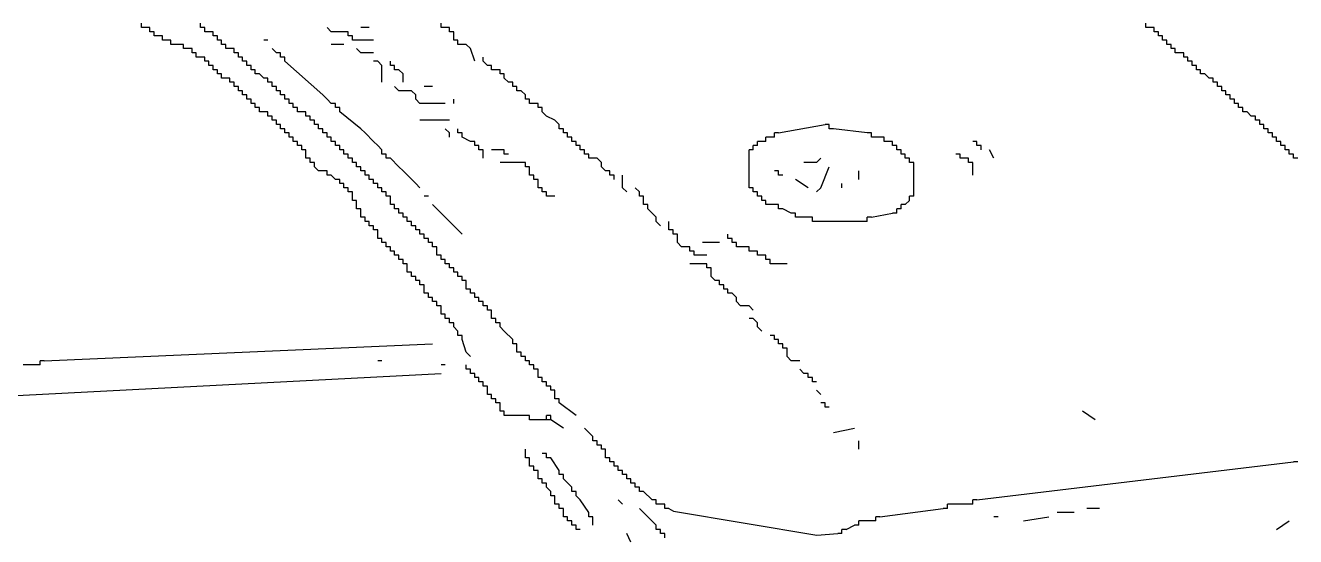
# Model space of a CAD drawing. Extents: x 0.03 to 8.61, y 0.04 to 5.34.
# Drawn here: x 3.441 to 5.547, y 1.633 to 2.482 of the extents above; entities that cross this region are included whole.
import ezdxf

# ---------------------------------------------------------------- set-up
doc = ezdxf.new("R2010")
doc.units = 0

msp = doc.modelspace()

# ---------------------------------------------------------------- linework, layer by layer
at = {"color": 7, "linetype": 'CONTINUOUS'}
for p, q in [((3.633, 2.478), (3.633, 2.485)), ((3.64, 2.478), (3.633, 2.478)), ((3.731, 2.478), (3.731, 2.485)), ((3.738, 2.478), (3.731, 2.478)), ((3.738, 2.471), (3.738, 2.478)), ((3.745, 2.471), (3.738, 2.471)), ((3.752, 2.471), (3.745, 2.471)), ((3.752, 2.464), (3.752, 2.471)), ((3.948, 2.471), (3.941, 2.478)), ((3.969, 2.471), (3.948, 2.471)), ((3.976, 2.471), (3.969, 2.471)), ((3.976, 2.464), (3.976, 2.471)), ((4.011, 2.478), (3.997, 2.478)), ((4.13, 2.478), (4.13, 2.485)), ((4.137, 2.478), (4.13, 2.478)), ((4.144, 2.478), (4.137, 2.478)), ((4.144, 2.471), (4.144, 2.478)), ((4.151, 2.471), (4.144, 2.471)), ((4.151, 2.464), (4.151, 2.471)), ((5.299, 2.478), (5.299, 2.485)), ((5.306, 2.478), (5.299, 2.478)), ((3.661, 2.464), (3.654, 2.464)), ((3.668, 2.464), (3.661, 2.464)), ((3.668, 2.457), (3.668, 2.464)), ((3.682, 2.457), (3.675, 2.457)), ((3.689, 2.45), (3.682, 2.45)), ((3.703, 2.443), (3.703, 2.45)), ((3.759, 2.464), (3.752, 2.464)), ((3.759, 2.457), (3.759, 2.464)), ((3.766, 2.457), (3.759, 2.457)), ((3.766, 2.45), (3.766, 2.457)), ((3.773, 2.45), (3.766, 2.45)), ((3.773, 2.443), (3.773, 2.45)), ((3.843, 2.457), (3.836, 2.457)), ((3.969, 2.45), (3.948, 2.45)), ((3.983, 2.464), (3.976, 2.464)), ((3.983, 2.457), (3.983, 2.464)), ((3.99, 2.457), (3.983, 2.457)), ((4.018, 2.457), (3.99, 2.457)), ((4.151, 2.457), (4.151, 2.464)), ((4.158, 2.45), (4.158, 2.457)), ((4.165, 2.45), (4.158, 2.45)), ((4.172, 2.45), (4.165, 2.45)), ((4.179, 2.443), (4.172, 2.45)), ((5.334, 2.457), (5.327, 2.457)), ((5.341, 2.45), (5.334, 2.45)), ((5.341, 2.443), (5.341, 2.45)), ((3.71, 2.443), (3.703, 2.443)), ((3.717, 2.443), (3.71, 2.443)), ((3.717, 2.436), (3.717, 2.443)), ((3.724, 2.436), (3.717, 2.436)), ((3.724, 2.429), (3.724, 2.436)), ((3.731, 2.429), (3.724, 2.429)), ((3.78, 2.443), (3.773, 2.443)), ((3.787, 2.443), (3.78, 2.443)), ((3.787, 2.436), (3.787, 2.443)), ((3.794, 2.436), (3.787, 2.436)), ((3.794, 2.429), (3.794, 2.436)), ((3.801, 2.429), (3.794, 2.429)), ((3.801, 2.422), (3.801, 2.429)), ((3.857, 2.436), (3.85, 2.443)), ((3.864, 2.436), (3.857, 2.436)), ((3.864, 2.429), (3.864, 2.436)), ((3.871, 2.429), (3.864, 2.429)), ((3.871, 2.422), (3.871, 2.429)), ((3.997, 2.436), (3.99, 2.443)), ((4.018, 2.436), (3.997, 2.436)), ((4.186, 2.422), (4.179, 2.443)), ((4.2, 2.422), (4.2, 2.429)), ((5.348, 2.443), (5.341, 2.443)), ((5.348, 2.436), (5.348, 2.443)), ((5.355, 2.436), (5.348, 2.436)), ((3.745, 2.422), (3.738, 2.422)), ((3.745, 2.415), (3.745, 2.422)), ((3.752, 2.415), (3.745, 2.415)), ((3.752, 2.408), (3.752, 2.415)), ((3.759, 2.408), (3.752, 2.408)), ((3.759, 2.401), (3.759, 2.408)), ((3.808, 2.422), (3.801, 2.422)), ((3.808, 2.415), (3.808, 2.422)), ((3.815, 2.415), (3.808, 2.415)), ((3.815, 2.408), (3.815, 2.415)), ((3.822, 2.401), (3.822, 2.408)), ((3.934, 2.366), (3.871, 2.422)), ((4.025, 2.422), (4.018, 2.422)), ((4.032, 2.415), (4.025, 2.422)), ((4.032, 2.387), (4.032, 2.415)), ((4.046, 2.415), (4.046, 2.422)), ((4.053, 2.415), (4.046, 2.415)), ((4.053, 2.408), (4.053, 2.415)), ((4.06, 2.408), (4.053, 2.408)), ((4.067, 2.401), (4.06, 2.408)), ((4.214, 2.415), (4.207, 2.415)), ((4.214, 2.408), (4.214, 2.415)), ((4.221, 2.408), (4.214, 2.408)), ((4.228, 2.408), (4.221, 2.408)), ((4.228, 2.401), (4.228, 2.408)), ((5.376, 2.422), (5.369, 2.422)), ((5.383, 2.415), (5.376, 2.415)), ((5.383, 2.408), (5.383, 2.415)), ((5.39, 2.408), (5.383, 2.408)), ((5.39, 2.401), (5.39, 2.408)), ((3.766, 2.401), (3.759, 2.401)), ((3.766, 2.394), (3.766, 2.401)), ((3.773, 2.394), (3.766, 2.394)), ((3.78, 2.394), (3.773, 2.394)), ((3.787, 2.387), (3.78, 2.387)), ((3.787, 2.38), (3.787, 2.387)), ((3.836, 2.394), (3.829, 2.401)), ((3.843, 2.394), (3.836, 2.394)), ((3.843, 2.387), (3.843, 2.394)), ((3.85, 2.387), (3.843, 2.387)), ((3.85, 2.38), (3.85, 2.387)), ((4.067, 2.387), (4.067, 2.401)), ((4.235, 2.401), (4.228, 2.401)), ((4.235, 2.394), (4.235, 2.401)), ((4.242, 2.387), (4.235, 2.394)), ((4.249, 2.387), (4.242, 2.387)), ((4.249, 2.38), (4.249, 2.387)), ((5.397, 2.401), (5.39, 2.401)), ((5.404, 2.394), (5.397, 2.401)), ((3.794, 2.38), (3.787, 2.38)), ((3.794, 2.373), (3.794, 2.38)), ((3.801, 2.373), (3.794, 2.373)), ((3.801, 2.366), (3.801, 2.373)), ((3.808, 2.366), (3.801, 2.366)), ((3.808, 2.359), (3.808, 2.366)), ((3.857, 2.38), (3.85, 2.38)), ((3.857, 2.373), (3.857, 2.38)), ((3.864, 2.373), (3.857, 2.373)), ((3.864, 2.366), (3.864, 2.373)), ((3.871, 2.366), (3.864, 2.366)), ((3.871, 2.359), (3.871, 2.366)), ((3.941, 2.359), (3.934, 2.366)), ((4.06, 2.373), (4.053, 2.38)), ((4.081, 2.373), (4.06, 2.373)), ((4.088, 2.366), (4.081, 2.373)), ((4.088, 2.359), (4.088, 2.366)), ((4.116, 2.38), (4.102, 2.38)), ((4.256, 2.38), (4.249, 2.38)), ((4.256, 2.373), (4.256, 2.38)), ((4.263, 2.373), (4.256, 2.373)), ((4.27, 2.366), (4.263, 2.373)), ((4.27, 2.359), (4.27, 2.366)), ((5.425, 2.38), (5.418, 2.38)), ((5.432, 2.373), (5.425, 2.373)), ((5.439, 2.366), (5.432, 2.366)), ((5.439, 2.359), (5.439, 2.366)), ((3.815, 2.359), (3.808, 2.359)), ((3.815, 2.352), (3.815, 2.359)), ((3.822, 2.352), (3.815, 2.352)), ((3.822, 2.345), (3.822, 2.352)), ((3.829, 2.345), (3.822, 2.345)), ((3.829, 2.338), (3.829, 2.345)), ((3.878, 2.359), (3.871, 2.359)), ((3.878, 2.352), (3.878, 2.359)), ((3.885, 2.352), (3.878, 2.352)), ((3.885, 2.345), (3.885, 2.352)), ((3.892, 2.345), (3.885, 2.345)), ((3.892, 2.338), (3.892, 2.345)), ((3.948, 2.352), (3.941, 2.359)), ((3.955, 2.352), (3.948, 2.352)), ((3.955, 2.345), (3.955, 2.352)), ((3.962, 2.345), (3.955, 2.345)), ((3.962, 2.338), (3.962, 2.345)), ((4.095, 2.352), (4.088, 2.359)), ((4.137, 2.352), (4.095, 2.352)), ((4.151, 2.352), (4.151, 2.359)), ((4.277, 2.359), (4.27, 2.359)), ((4.277, 2.352), (4.277, 2.359)), ((4.284, 2.352), (4.277, 2.352)), ((4.291, 2.352), (4.284, 2.352)), ((4.291, 2.345), (4.291, 2.352)), ((4.298, 2.345), (4.291, 2.345)), ((4.298, 2.338), (4.298, 2.345)), ((5.446, 2.359), (5.439, 2.359)), ((5.446, 2.352), (5.446, 2.359)), ((5.453, 2.352), (5.446, 2.352)), ((5.453, 2.345), (5.453, 2.352)), ((5.46, 2.345), (5.453, 2.345)), ((5.46, 2.338), (5.46, 2.345)), ((3.836, 2.338), (3.829, 2.338)), ((3.843, 2.338), (3.836, 2.338)), ((3.85, 2.331), (3.843, 2.331)), ((3.85, 2.324), (3.85, 2.331)), ((3.857, 2.324), (3.85, 2.324)), ((3.857, 2.317), (3.857, 2.324)), ((3.906, 2.338), (3.899, 2.338)), ((3.906, 2.331), (3.906, 2.338)), ((3.913, 2.331), (3.906, 2.331)), ((3.913, 2.324), (3.913, 2.331)), ((3.92, 2.324), (3.913, 2.324)), ((3.92, 2.317), (3.92, 2.324)), ((3.997, 2.31), (3.962, 2.338)), ((4.144, 2.324), (4.095, 2.324)), ((4.305, 2.331), (4.298, 2.338)), ((4.319, 2.324), (4.305, 2.331)), ((4.326, 2.317), (4.319, 2.324)), ((5.467, 2.338), (5.46, 2.338)), ((3.864, 2.317), (3.857, 2.317)), ((3.864, 2.31), (3.864, 2.317)), ((3.871, 2.31), (3.864, 2.31)), ((3.871, 2.303), (3.871, 2.31)), ((3.878, 2.303), (3.871, 2.303)), ((3.878, 2.296), (3.878, 2.303)), ((3.927, 2.317), (3.92, 2.317)), ((3.927, 2.31), (3.927, 2.317)), ((3.934, 2.31), (3.927, 2.31)), ((3.934, 2.303), (3.934, 2.31)), ((3.941, 2.303), (3.934, 2.303)), ((3.941, 2.296), (3.941, 2.303)), ((4.004, 2.303), (3.997, 2.31)), ((4.018, 2.289), (4.004, 2.303)), ((4.144, 2.303), (4.137, 2.31)), ((4.144, 2.296), (4.144, 2.303)), ((4.158, 2.303), (4.158, 2.31)), ((4.165, 2.303), (4.158, 2.303)), ((4.165, 2.296), (4.165, 2.303)), ((4.326, 2.31), (4.326, 2.317)), ((4.333, 2.31), (4.326, 2.31)), ((4.333, 2.303), (4.333, 2.31)), ((4.34, 2.303), (4.333, 2.303)), ((4.34, 2.296), (4.34, 2.303)), ((4.69, 2.303), (4.683, 2.303)), ((4.683, 2.296), (4.683, 2.303)), ((4.69, 2.303), (4.767, 2.317)), ((4.774, 2.317), (4.767, 2.317)), ((4.774, 2.31), (4.774, 2.317)), ((4.781, 2.31), (4.774, 2.31)), ((4.837, 2.303), (4.781, 2.31)), ((4.844, 2.303), (4.837, 2.303)), ((4.844, 2.296), (4.844, 2.303)), ((5.495, 2.317), (5.488, 2.317)), ((5.502, 2.31), (5.495, 2.31)), ((5.509, 2.303), (5.502, 2.303)), ((3.885, 2.296), (3.878, 2.296)), ((3.885, 2.289), (3.885, 2.296)), ((3.892, 2.289), (3.885, 2.289)), ((3.892, 2.282), (3.892, 2.289)), ((3.899, 2.282), (3.892, 2.282)), ((3.899, 2.275), (3.899, 2.282)), ((3.948, 2.296), (3.941, 2.296)), ((3.948, 2.289), (3.948, 2.296)), ((3.955, 2.289), (3.948, 2.289)), ((3.955, 2.282), (3.955, 2.289)), ((3.962, 2.282), (3.955, 2.282)), ((3.962, 2.275), (3.962, 2.282)), ((4.025, 2.282), (4.018, 2.289)), ((4.032, 2.275), (4.025, 2.282)), ((4.179, 2.289), (4.165, 2.296)), ((4.186, 2.289), (4.179, 2.289)), ((4.186, 2.282), (4.186, 2.289)), ((4.193, 2.282), (4.186, 2.282)), ((4.193, 2.275), (4.193, 2.282)), ((4.347, 2.296), (4.34, 2.296)), ((4.347, 2.289), (4.347, 2.296)), ((4.354, 2.289), (4.347, 2.289)), ((4.354, 2.282), (4.354, 2.289)), ((4.361, 2.282), (4.354, 2.282)), ((4.361, 2.275), (4.361, 2.282)), ((4.655, 2.282), (4.648, 2.282)), ((4.648, 2.275), (4.648, 2.282)), ((4.662, 2.289), (4.655, 2.289)), ((4.655, 2.282), (4.655, 2.289)), ((4.669, 2.289), (4.662, 2.289)), ((4.676, 2.296), (4.669, 2.296)), ((4.669, 2.289), (4.669, 2.296)), ((4.683, 2.296), (4.676, 2.296)), ((4.851, 2.296), (4.844, 2.296)), ((4.858, 2.296), (4.851, 2.296)), ((4.865, 2.296), (4.858, 2.296)), ((4.865, 2.289), (4.865, 2.296)), ((4.872, 2.289), (4.865, 2.289)), ((4.879, 2.289), (4.872, 2.289)), ((4.879, 2.282), (4.879, 2.289)), ((4.886, 2.282), (4.879, 2.282)), ((4.886, 2.275), (4.886, 2.282)), ((5.019, 2.289), (5.012, 2.289)), ((5.019, 2.282), (5.019, 2.289)), ((5.026, 2.282), (5.019, 2.282)), ((5.026, 2.275), (5.026, 2.282)), ((5.516, 2.296), (5.509, 2.296)), ((5.523, 2.289), (5.516, 2.289)), ((5.53, 2.282), (5.523, 2.282)), ((5.53, 2.275), (5.53, 2.282)), ((3.906, 2.275), (3.899, 2.275)), ((3.906, 2.268), (3.906, 2.275)), ((3.906, 2.261), (3.906, 2.268)), ((3.913, 2.261), (3.906, 2.261)), ((3.913, 2.254), (3.913, 2.261)), ((3.969, 2.275), (3.962, 2.275)), ((3.969, 2.268), (3.969, 2.275)), ((3.976, 2.268), (3.969, 2.268)), ((3.976, 2.261), (3.976, 2.268)), ((3.983, 2.261), (3.976, 2.261)), ((3.983, 2.254), (3.983, 2.261)), ((4.032, 2.268), (4.032, 2.275)), ((4.039, 2.268), (4.032, 2.268)), ((4.039, 2.261), (4.039, 2.268)), ((4.046, 2.261), (4.039, 2.261)), ((4.06, 2.247), (4.046, 2.261)), ((4.2, 2.275), (4.193, 2.275)), ((4.2, 2.268), (4.2, 2.275)), ((4.2, 2.261), (4.2, 2.268)), ((4.228, 2.275), (4.214, 2.275)), ((4.235, 2.275), (4.228, 2.275)), ((4.235, 2.268), (4.235, 2.275)), ((4.242, 2.268), (4.235, 2.268)), ((4.368, 2.275), (4.361, 2.275)), ((4.368, 2.268), (4.368, 2.275)), ((4.375, 2.268), (4.368, 2.268)), ((4.375, 2.261), (4.375, 2.268)), ((4.382, 2.261), (4.375, 2.261)), ((4.389, 2.261), (4.382, 2.261)), ((4.396, 2.254), (4.389, 2.261)), ((4.648, 2.275), (4.641, 2.275)), ((4.641, 2.268), (4.641, 2.275)), ((4.641, 2.219), (4.641, 2.268)), ((4.893, 2.275), (4.886, 2.275)), ((4.893, 2.268), (4.893, 2.275)), ((4.9, 2.268), (4.893, 2.268)), ((4.9, 2.261), (4.9, 2.268)), ((4.907, 2.261), (4.9, 2.261)), ((4.907, 2.254), (4.907, 2.261)), ((4.991, 2.268), (4.984, 2.268)), ((4.991, 2.261), (4.991, 2.268)), ((4.998, 2.261), (4.991, 2.261)), ((5.005, 2.261), (4.998, 2.261)), ((5.005, 2.254), (5.005, 2.261)), ((5.047, 2.261), (5.04, 2.275)), ((5.537, 2.275), (5.53, 2.275)), ((5.537, 2.268), (5.537, 2.275)), ((5.544, 2.268), (5.537, 2.268)), ((5.544, 2.261), (5.544, 2.268)), ((5.551, 2.261), (5.544, 2.261)), ((3.941, 2.24), (3.934, 2.24)), ((3.941, 2.233), (3.941, 2.24)), ((3.99, 2.254), (3.983, 2.254)), ((3.99, 2.247), (3.99, 2.254)), ((3.997, 2.247), (3.99, 2.247)), ((3.997, 2.24), (3.997, 2.247)), ((4.004, 2.24), (3.997, 2.24)), ((4.004, 2.233), (4.004, 2.24)), ((4.067, 2.24), (4.06, 2.247)), ((4.088, 2.219), (4.067, 2.24)), ((4.263, 2.254), (4.228, 2.254)), ((4.27, 2.254), (4.263, 2.254)), ((4.396, 2.247), (4.396, 2.254)), ((4.403, 2.24), (4.396, 2.247)), ((4.41, 2.24), (4.403, 2.24)), ((4.41, 2.233), (4.41, 2.24)), ((4.76, 2.212), (4.774, 2.247)), ((4.914, 2.254), (4.907, 2.254)), ((4.914, 2.247), (4.914, 2.254)), ((5.012, 2.254), (5.005, 2.254)), ((5.012, 2.247), (5.012, 2.254)), ((5.012, 2.233), (5.012, 2.247)), ((3.948, 2.233), (3.941, 2.233)), ((3.955, 2.226), (3.948, 2.233)), ((3.962, 2.226), (3.955, 2.226)), ((3.962, 2.219), (3.962, 2.226)), ((3.969, 2.219), (3.962, 2.219)), ((3.969, 2.212), (3.969, 2.219)), ((4.011, 2.233), (4.004, 2.233)), ((4.011, 2.226), (4.011, 2.233)), ((4.018, 2.226), (4.011, 2.226)), ((4.018, 2.219), (4.018, 2.226)), ((4.025, 2.219), (4.018, 2.219)), ((4.025, 2.212), (4.025, 2.219)), ((4.095, 2.212), (4.088, 2.219)), ((4.417, 2.233), (4.41, 2.233)), ((4.417, 2.226), (4.417, 2.233)), ((4.431, 2.212), (4.431, 2.233)), ((4.641, 2.212), (4.641, 2.219)), ((3.976, 2.212), (3.969, 2.212)), ((3.976, 2.205), (3.976, 2.212)), ((3.983, 2.205), (3.976, 2.205)), ((3.983, 2.198), (3.983, 2.205)), ((3.983, 2.191), (3.983, 2.198)), ((4.032, 2.212), (4.025, 2.212)), ((4.032, 2.205), (4.032, 2.212)), ((4.039, 2.205), (4.032, 2.205)), ((4.039, 2.198), (4.039, 2.205)), ((4.046, 2.198), (4.039, 2.198)), ((4.046, 2.191), (4.046, 2.198)), ((4.109, 2.198), (4.102, 2.198)), ((4.438, 2.205), (4.431, 2.212)), ((4.459, 2.205), (4.452, 2.212)), ((4.459, 2.198), (4.459, 2.205)), ((4.466, 2.198), (4.459, 2.198)), ((4.466, 2.191), (4.466, 2.198)), ((4.648, 2.212), (4.641, 2.212)), ((4.648, 2.205), (4.648, 2.212)), ((4.655, 2.205), (4.648, 2.205)), ((4.655, 2.198), (4.655, 2.205)), ((4.662, 2.198), (4.655, 2.198)), ((4.662, 2.191), (4.662, 2.198)), ((4.753, 2.205), (4.76, 2.212)), ((3.99, 2.191), (3.983, 2.191)), ((3.99, 2.184), (3.99, 2.191)), ((3.99, 2.177), (3.99, 2.184)), ((3.997, 2.177), (3.99, 2.177)), ((3.997, 2.17), (3.997, 2.177)), ((4.053, 2.177), (4.053, 2.184)), ((4.06, 2.17), (4.06, 2.177)), ((4.165, 2.135), (4.116, 2.184)), ((4.466, 2.184), (4.466, 2.191)), ((4.473, 2.184), (4.466, 2.184)), ((4.473, 2.177), (4.473, 2.184)), ((4.48, 2.17), (4.473, 2.177)), ((4.669, 2.191), (4.662, 2.191)), ((4.669, 2.184), (4.669, 2.191)), ((4.676, 2.184), (4.669, 2.184)), ((4.683, 2.184), (4.676, 2.184)), ((4.711, 2.17), (4.697, 2.177)), ((3.997, 2.163), (3.997, 2.17)), ((4.004, 2.163), (3.997, 2.163)), ((4.011, 2.156), (4.004, 2.156)), ((4.018, 2.149), (4.011, 2.149)), ((4.067, 2.163), (4.067, 2.17)), ((4.074, 2.156), (4.074, 2.163)), ((4.081, 2.149), (4.081, 2.156)), ((4.088, 2.149), (4.081, 2.149)), ((4.088, 2.142), (4.088, 2.149)), ((4.487, 2.163), (4.48, 2.17)), ((4.487, 2.156), (4.487, 2.163)), ((4.494, 2.149), (4.487, 2.156)), ((4.508, 2.149), (4.508, 2.156)), ((4.508, 2.142), (4.508, 2.149)), ((4.718, 2.17), (4.711, 2.17)), ((4.718, 2.163), (4.718, 2.17)), ((4.725, 2.163), (4.718, 2.163)), ((4.739, 2.163), (4.725, 2.163)), ((4.025, 2.128), (4.025, 2.135)), ((4.032, 2.128), (4.025, 2.128)), ((4.032, 2.121), (4.032, 2.128)), ((4.095, 2.142), (4.088, 2.142)), ((4.095, 2.135), (4.095, 2.142)), ((4.102, 2.135), (4.095, 2.135)), ((4.102, 2.128), (4.102, 2.135)), ((4.109, 2.128), (4.102, 2.128)), ((4.109, 2.121), (4.109, 2.128)), ((4.515, 2.142), (4.508, 2.142)), ((4.515, 2.135), (4.515, 2.142)), ((4.522, 2.135), (4.515, 2.135)), ((4.522, 2.128), (4.522, 2.135)), ((4.522, 2.121), (4.522, 2.128)), ((4.606, 2.128), (4.606, 2.135)), ((4.613, 2.128), (4.606, 2.128)), ((4.613, 2.121), (4.613, 2.128)), ((4.039, 2.121), (4.032, 2.121)), ((4.039, 2.114), (4.039, 2.121)), ((4.046, 2.114), (4.039, 2.114)), ((4.046, 2.107), (4.046, 2.114)), ((4.053, 2.107), (4.046, 2.107)), ((4.053, 2.1), (4.053, 2.107)), ((4.116, 2.121), (4.109, 2.121)), ((4.116, 2.114), (4.116, 2.121)), ((4.123, 2.114), (4.116, 2.114)), ((4.123, 2.107), (4.123, 2.114)), ((4.529, 2.114), (4.522, 2.121)), ((4.536, 2.114), (4.529, 2.114)), ((4.543, 2.114), (4.536, 2.114)), ((4.543, 2.107), (4.543, 2.114)), ((4.55, 2.107), (4.543, 2.107)), ((4.55, 2.1), (4.55, 2.107)), ((4.592, 2.121), (4.564, 2.121)), ((4.62, 2.121), (4.613, 2.121)), ((4.62, 2.114), (4.62, 2.121)), ((4.627, 2.114), (4.62, 2.114)), ((4.634, 2.114), (4.627, 2.114)), ((4.641, 2.114), (4.634, 2.114)), ((4.641, 2.107), (4.641, 2.114)), ((4.648, 2.107), (4.641, 2.107)), ((4.655, 2.107), (4.648, 2.107)), ((4.655, 2.1), (4.655, 2.107)), ((4.06, 2.1), (4.053, 2.1)), ((4.06, 2.093), (4.06, 2.1)), ((4.067, 2.093), (4.06, 2.093)), ((4.074, 2.086), (4.067, 2.086)), ((4.137, 2.086), (4.137, 2.093)), ((4.144, 2.079), (4.144, 2.086)), ((4.564, 2.086), (4.543, 2.086)), ((4.557, 2.1), (4.55, 2.1)), ((4.571, 2.1), (4.557, 2.1)), ((4.571, 2.086), (4.564, 2.086)), ((4.571, 2.079), (4.571, 2.086)), ((4.662, 2.1), (4.655, 2.1)), ((4.669, 2.1), (4.662, 2.1)), ((4.669, 2.093), (4.669, 2.1)), ((4.676, 2.093), (4.669, 2.093)), ((4.676, 2.086), (4.676, 2.093)), ((4.683, 2.086), (4.676, 2.086)), ((4.704, 2.086), (4.683, 2.086)), ((4.074, 2.072), (4.074, 2.079)), ((4.081, 2.072), (4.074, 2.072)), ((4.081, 2.065), (4.081, 2.072)), ((4.088, 2.065), (4.081, 2.065)), ((4.088, 2.058), (4.088, 2.065)), ((4.151, 2.072), (4.151, 2.079)), ((4.158, 2.065), (4.158, 2.072)), ((4.165, 2.065), (4.158, 2.065)), ((4.165, 2.058), (4.165, 2.065)), ((4.578, 2.079), (4.571, 2.079)), ((4.578, 2.072), (4.578, 2.079)), ((4.578, 2.065), (4.578, 2.072)), ((4.585, 2.058), (4.578, 2.065)), ((4.095, 2.058), (4.088, 2.058)), ((4.095, 2.051), (4.095, 2.058)), ((4.102, 2.051), (4.095, 2.051)), ((4.102, 2.037), (4.102, 2.044)), ((4.172, 2.058), (4.165, 2.058)), ((4.172, 2.051), (4.172, 2.058)), ((4.592, 2.058), (4.585, 2.058)), ((4.592, 2.051), (4.592, 2.058)), ((4.599, 2.051), (4.592, 2.051)), ((4.599, 2.044), (4.599, 2.051)), ((4.606, 2.044), (4.599, 2.044)), ((4.606, 2.037), (4.606, 2.044)), ((4.109, 2.037), (4.102, 2.037)), ((4.109, 2.03), (4.109, 2.037)), ((4.116, 2.03), (4.109, 2.03)), ((4.116, 2.023), (4.116, 2.03)), ((4.123, 2.023), (4.116, 2.023)), ((4.123, 2.016), (4.123, 2.023)), ((4.186, 2.03), (4.186, 2.037)), ((4.193, 2.023), (4.193, 2.03)), ((4.2, 2.016), (4.2, 2.023)), ((4.613, 2.037), (4.606, 2.037)), ((4.62, 2.03), (4.613, 2.037)), ((4.62, 2.023), (4.62, 2.03)), ((4.627, 2.016), (4.62, 2.023)), ((4.13, 2.016), (4.123, 2.016)), ((4.13, 2.002), (4.13, 2.009)), ((4.137, 2.002), (4.13, 2.002)), ((4.137, 1.995), (4.137, 2.002)), ((4.207, 2.016), (4.2, 2.016)), ((4.207, 2.009), (4.207, 2.016)), ((4.214, 2.009), (4.207, 2.009)), ((4.214, 2.002), (4.214, 2.009)), ((4.641, 2.016), (4.627, 2.016)), ((4.648, 2.009), (4.641, 2.016)), ((4.144, 1.995), (4.137, 1.995)), ((4.144, 1.988), (4.144, 1.995)), ((4.151, 1.988), (4.144, 1.988)), ((4.158, 1.974), (4.151, 1.981)), ((4.228, 1.981), (4.228, 1.988)), ((4.648, 1.995), (4.641, 1.995)), ((4.655, 1.988), (4.648, 1.995)), ((4.655, 1.981), (4.655, 1.988)), ((4.662, 1.974), (4.655, 1.981)), ((4.158, 1.967), (4.158, 1.974)), ((4.165, 1.967), (4.158, 1.967)), ((4.165, 1.96), (4.165, 1.967)), ((4.172, 1.939), (4.165, 1.96)), ((4.249, 1.96), (4.235, 1.974)), ((4.249, 1.953), (4.249, 1.96)), ((4.683, 1.967), (4.676, 1.967)), ((4.683, 1.96), (4.683, 1.967)), ((4.69, 1.96), (4.683, 1.96)), ((4.69, 1.953), (4.69, 1.96)), ((3.472, 1.925), (4.116, 1.953)), ((4.179, 1.932), (4.172, 1.939)), ((4.256, 1.946), (4.256, 1.953)), ((4.697, 1.953), (4.69, 1.953)), ((4.697, 1.946), (4.697, 1.953)), ((4.704, 1.946), (4.697, 1.946)), ((4.704, 1.939), (4.704, 1.946)), ((4.704, 1.932), (4.704, 1.939)), ((3.458, 1.918), (3.437, 1.918)), ((3.465, 1.918), (3.458, 1.918)), ((3.472, 1.925), (3.465, 1.925)), ((3.465, 1.918), (3.465, 1.925)), ((4.032, 1.925), (4.025, 1.925)), ((4.172, 1.911), (4.172, 1.918)), ((4.284, 1.911), (4.284, 1.918)), ((4.711, 1.925), (4.704, 1.932)), ((4.725, 1.925), (4.711, 1.925)), ((3.185, 1.855), (4.13, 1.904)), ((4.179, 1.904), (4.179, 1.911)), ((4.186, 1.904), (4.179, 1.904)), ((4.186, 1.897), (4.186, 1.904)), ((4.193, 1.897), (4.186, 1.897)), ((4.193, 1.89), (4.193, 1.897)), ((4.291, 1.911), (4.284, 1.911)), ((4.291, 1.904), (4.291, 1.911)), ((4.732, 1.904), (4.725, 1.911)), ((4.739, 1.904), (4.732, 1.904)), ((4.739, 1.897), (4.739, 1.904)), ((4.746, 1.897), (4.739, 1.897)), ((4.746, 1.89), (4.746, 1.897)), ((4.2, 1.89), (4.193, 1.89)), ((4.207, 1.883), (4.2, 1.883)), ((4.207, 1.869), (4.207, 1.876)), ((4.305, 1.883), (4.305, 1.89)), ((4.312, 1.883), (4.305, 1.883)), ((4.312, 1.876), (4.312, 1.883)), ((4.319, 1.876), (4.312, 1.876)), ((4.319, 1.869), (4.319, 1.876)), ((4.753, 1.89), (4.746, 1.89)), ((4.76, 1.869), (4.753, 1.876)), ((4.214, 1.869), (4.207, 1.869)), ((4.214, 1.862), (4.214, 1.869)), ((4.221, 1.862), (4.214, 1.862)), ((4.221, 1.855), (4.221, 1.862)), ((4.228, 1.855), (4.221, 1.855)), ((4.326, 1.855), (4.326, 1.862)), ((4.354, 1.834), (4.326, 1.855)), ((4.767, 1.855), (4.76, 1.855)), ((4.767, 1.848), (4.767, 1.855)), ((4.228, 1.841), (4.228, 1.848)), ((4.235, 1.841), (4.228, 1.841)), ((4.235, 1.834), (4.235, 1.841)), ((4.242, 1.834), (4.235, 1.834)), ((4.27, 1.834), (4.242, 1.834)), ((4.277, 1.834), (4.27, 1.834)), ((4.312, 1.834), (4.305, 1.834)), ((4.305, 1.827), (4.305, 1.834)), ((4.312, 1.827), (4.312, 1.834)), ((4.774, 1.848), (4.767, 1.848)), ((5.215, 1.827), (5.194, 1.841)), ((4.284, 1.827), (4.277, 1.827)), ((4.298, 1.827), (4.284, 1.827)), ((4.305, 1.827), (4.298, 1.827)), ((4.312, 1.827), (4.305, 1.827)), ((4.333, 1.813), (4.312, 1.827)), ((4.375, 1.806), (4.368, 1.813)), ((4.781, 1.806), (4.816, 1.813)), ((4.382, 1.799), (4.375, 1.806)), ((4.382, 1.792), (4.382, 1.799)), ((4.389, 1.792), (4.382, 1.792)), ((4.389, 1.785), (4.389, 1.792)), ((4.823, 1.778), (4.823, 1.792)), ((4.27, 1.771), (4.27, 1.778)), ((4.27, 1.764), (4.27, 1.771)), ((4.305, 1.771), (4.298, 1.771)), ((4.305, 1.764), (4.305, 1.771)), ((4.396, 1.785), (4.389, 1.785)), ((4.396, 1.778), (4.396, 1.785)), ((4.403, 1.778), (4.396, 1.778)), ((4.403, 1.771), (4.403, 1.778)), ((4.403, 1.764), (4.403, 1.771)), ((4.277, 1.764), (4.27, 1.764)), ((4.277, 1.757), (4.277, 1.764)), ((4.277, 1.75), (4.277, 1.757)), ((4.312, 1.764), (4.305, 1.764)), ((4.326, 1.743), (4.312, 1.764)), ((4.41, 1.764), (4.403, 1.764)), ((4.41, 1.757), (4.41, 1.764)), ((4.417, 1.757), (4.41, 1.757)), ((4.417, 1.75), (4.417, 1.757)), ((4.424, 1.75), (4.417, 1.75)), ((4.424, 1.743), (4.424, 1.75)), ((5.019, 1.694), (5.544, 1.757)), ((5.551, 1.757), (5.544, 1.757)), ((4.291, 1.729), (4.291, 1.736)), ((4.298, 1.729), (4.291, 1.729)), ((4.326, 1.736), (4.326, 1.743)), ((4.333, 1.736), (4.326, 1.736)), ((4.333, 1.729), (4.333, 1.736)), ((4.347, 1.715), (4.333, 1.729)), ((4.431, 1.743), (4.424, 1.743)), ((4.431, 1.736), (4.431, 1.743)), ((4.438, 1.736), (4.431, 1.736)), ((4.438, 1.729), (4.438, 1.736)), ((4.445, 1.729), (4.438, 1.729)), ((4.305, 1.722), (4.298, 1.722)), ((4.305, 1.715), (4.305, 1.722)), ((4.312, 1.708), (4.305, 1.715)), ((4.312, 1.701), (4.312, 1.708)), ((4.347, 1.708), (4.347, 1.715)), ((4.354, 1.708), (4.347, 1.708)), ((4.354, 1.701), (4.354, 1.708)), ((4.452, 1.722), (4.445, 1.722)), ((4.459, 1.715), (4.452, 1.715)), ((4.319, 1.701), (4.312, 1.701)), ((4.319, 1.687), (4.319, 1.694)), ((4.326, 1.687), (4.319, 1.687)), ((4.361, 1.694), (4.354, 1.701)), ((4.375, 1.673), (4.361, 1.694)), ((4.431, 1.687), (4.424, 1.694)), ((4.977, 1.687), (4.97, 1.687)), ((4.97, 1.68), (4.97, 1.687)), ((5.005, 1.687), (4.977, 1.687)), ((5.012, 1.687), (5.005, 1.687)), ((5.019, 1.694), (5.012, 1.694)), ((5.012, 1.687), (5.012, 1.694)), ((4.333, 1.68), (4.326, 1.68)), ((4.375, 1.666), (4.375, 1.673)), ((4.382, 1.666), (4.375, 1.666)), ((4.382, 1.659), (4.382, 1.666)), ((4.487, 1.652), (4.459, 1.68)), ((4.508, 1.68), (4.501, 1.68)), ((4.508, 1.68), (4.5156, 1.6755)), ((4.5156, 1.6755), (4.7535, 1.6352)), ((4.858, 1.666), (4.851, 1.666)), ((4.851, 1.659), (4.851, 1.666)), ((4.858, 1.666), (4.963, 1.68)), ((4.97, 1.68), (4.963, 1.68)), ((5.054, 1.666), (5.047, 1.666)), ((4.354, 1.652), (4.347, 1.652)), ((4.354, 1.645), (4.354, 1.652)), ((4.361, 1.645), (4.354, 1.645)), ((4.382, 1.652), (4.382, 1.659)), ((4.487, 1.645), (4.487, 1.652)), ((4.494, 1.645), (4.487, 1.645)), ((4.494, 1.638), (4.494, 1.645)), ((4.802, 1.645), (4.795, 1.645)), ((4.795, 1.638), (4.795, 1.645)), ((4.802, 1.645), (4.816, 1.652)), ((4.823, 1.652), (4.816, 1.652)), ((4.83, 1.659), (4.823, 1.659)), ((4.823, 1.652), (4.823, 1.659)), ((4.844, 1.659), (4.83, 1.659)), ((4.851, 1.659), (4.844, 1.659)), ((4.445, 1.624), (4.438, 1.638)), ((4.501, 1.638), (4.494, 1.638)), ((4.501, 1.631), (4.501, 1.638)), ((4.7535, 1.6352), (4.788, 1.638)), ((4.795, 1.638), (4.788, 1.638))]:
    msp.add_line(p, q, dxfattribs=at)
at = {"color": 8, "linetype": 'CONTINUOUS'}
for p, q in [((3.647, 2.478), (3.64, 2.478)), ((3.654, 2.471), (3.647, 2.471)), ((5.32, 2.471), (5.313, 2.471)), ((5.327, 2.464), (5.32, 2.464)), ((5.327, 2.457), (5.327, 2.464)), ((5.334, 2.45), (5.334, 2.457)), ((3.738, 2.429), (3.731, 2.429)), ((5.362, 2.436), (5.355, 2.436)), ((5.369, 2.429), (5.362, 2.429)), ((3.822, 2.408), (3.815, 2.408)), ((5.376, 2.415), (5.376, 2.422)), ((3.78, 2.387), (3.78, 2.394)), ((3.829, 2.401), (3.822, 2.401)), ((5.411, 2.394), (5.404, 2.394)), ((5.418, 2.387), (5.411, 2.387)), ((5.418, 2.38), (5.418, 2.387)), ((5.425, 2.373), (5.425, 2.38)), ((5.432, 2.366), (5.432, 2.373)), ((3.843, 2.331), (3.843, 2.338)), ((3.899, 2.338), (3.892, 2.338)), ((5.474, 2.331), (5.467, 2.338)), ((5.481, 2.331), (5.474, 2.331)), ((5.488, 2.324), (5.481, 2.324)), ((5.488, 2.317), (5.488, 2.324)), ((5.495, 2.31), (5.495, 2.317)), ((5.502, 2.303), (5.502, 2.31)), ((5.509, 2.296), (5.509, 2.303)), ((5.516, 2.289), (5.516, 2.296)), ((5.523, 2.282), (5.523, 2.289)), ((3.92, 2.254), (3.913, 2.254)), ((3.92, 2.247), (3.92, 2.254)), ((3.927, 2.24), (3.92, 2.247)), ((3.934, 2.24), (3.927, 2.24)), ((4.69, 2.24), (4.683, 2.24)), ((4.69, 2.233), (4.69, 2.24)), ((4.697, 2.233), (4.69, 2.233)), ((4.739, 2.212), (4.718, 2.226)), ((4.046, 2.184), (4.046, 2.191)), ((4.69, 2.184), (4.683, 2.184)), ((4.69, 2.177), (4.69, 2.184)), ((4.697, 2.177), (4.69, 2.177)), ((4.004, 2.156), (4.004, 2.163)), ((4.067, 2.17), (4.06, 2.17)), ((4.074, 2.163), (4.067, 2.163)), ((4.081, 2.156), (4.074, 2.156)), ((4.746, 2.163), (4.739, 2.163)), ((4.746, 2.156), (4.746, 2.163)), ((4.753, 2.156), (4.746, 2.156)), ((4.83, 2.156), (4.753, 2.156)), ((4.025, 2.142), (4.018, 2.142)), ((4.067, 2.086), (4.067, 2.093)), ((4.074, 2.079), (4.074, 2.086)), ((4.13, 2.093), (4.13, 2.1)), ((4.144, 2.086), (4.137, 2.086)), ((4.151, 2.079), (4.144, 2.079)), ((4.158, 2.072), (4.151, 2.072)), ((4.102, 2.044), (4.102, 2.051)), ((4.179, 2.037), (4.179, 2.044)), ((4.193, 2.03), (4.186, 2.03)), ((4.2, 2.023), (4.193, 2.023)), ((4.13, 2.009), (4.13, 2.016)), ((4.151, 1.981), (4.151, 1.988)), ((4.221, 1.988), (4.221, 1.995)), ((4.256, 1.953), (4.249, 1.953)), ((4.256, 1.939), (4.256, 1.946)), ((4.263, 1.939), (4.256, 1.939)), ((4.137, 1.918), (4.13, 1.918)), ((4.27, 1.925), (4.27, 1.932)), ((4.277, 1.918), (4.277, 1.925)), ((4.284, 1.918), (4.277, 1.918)), ((4.179, 1.911), (4.172, 1.911)), ((4.298, 1.89), (4.298, 1.897)), ((4.2, 1.883), (4.2, 1.89)), ((4.207, 1.876), (4.207, 1.883)), ((4.305, 1.89), (4.298, 1.89)), ((4.228, 1.848), (4.228, 1.855)), ((4.319, 1.862), (4.319, 1.869))]:
    msp.add_line(p, q, dxfattribs=at)
at = {"color": 12, "linetype": 'CONTINUOUS'}
for p, q in [((3.647, 2.471), (3.647, 2.478)), ((3.654, 2.464), (3.654, 2.471)), ((5.313, 2.478), (5.306, 2.478)), ((5.313, 2.471), (5.313, 2.478)), ((5.32, 2.464), (5.32, 2.471)), ((3.675, 2.457), (3.668, 2.457)), ((3.696, 2.45), (3.689, 2.45)), ((3.703, 2.45), (3.696, 2.45)), ((3.738, 2.422), (3.738, 2.429)), ((5.362, 2.429), (5.362, 2.436)), ((5.369, 2.422), (5.369, 2.429)), ((5.411, 2.387), (5.411, 2.394)), ((5.481, 2.324), (5.481, 2.331)), ((4.753, 2.254), (4.76, 2.261)), ((4.753, 2.254), (4.732, 2.254)), ((4.823, 2.226), (4.823, 2.24)), ((4.914, 2.205), (4.914, 2.247)), ((4.795, 2.212), (4.795, 2.219)), ((4.914, 2.198), (4.907, 2.198)), ((4.907, 2.191), (4.907, 2.198)), ((4.914, 2.198), (4.914, 2.205)), ((4.053, 2.184), (4.046, 2.184)), ((4.06, 2.177), (4.053, 2.177)), ((4.893, 2.177), (4.886, 2.177)), ((4.886, 2.17), (4.886, 2.177)), ((4.9, 2.184), (4.893, 2.184)), ((4.893, 2.177), (4.893, 2.184)), ((4.9, 2.184), (4.907, 2.191)), ((4.011, 2.149), (4.011, 2.156)), ((4.018, 2.142), (4.018, 2.149)), ((4.837, 2.156), (4.83, 2.156)), ((4.844, 2.163), (4.837, 2.163)), ((4.837, 2.156), (4.837, 2.163)), ((4.844, 2.163), (4.879, 2.17)), ((4.886, 2.17), (4.879, 2.17)), ((4.025, 2.135), (4.025, 2.142)), ((4.123, 2.1), (4.123, 2.107)), ((4.13, 2.1), (4.123, 2.1)), ((4.137, 2.093), (4.13, 2.093)), ((4.172, 2.044), (4.172, 2.051)), ((4.179, 2.044), (4.172, 2.044)), ((4.186, 2.037), (4.179, 2.037)), ((4.214, 1.995), (4.214, 2.002)), ((4.221, 1.995), (4.214, 1.995)), ((4.228, 1.988), (4.221, 1.988)), ((4.235, 1.974), (4.228, 1.981)), ((4.263, 1.932), (4.263, 1.939)), ((4.27, 1.932), (4.263, 1.932)), ((4.277, 1.925), (4.27, 1.925)), ((4.291, 1.897), (4.291, 1.904)), ((4.298, 1.897), (4.291, 1.897)), ((4.326, 1.862), (4.319, 1.862)), ((5.096, 1.659), (5.138, 1.666)), ((5.18, 1.673), (5.152, 1.673)), ((5.222, 1.68), (5.201, 1.68))]:
    msp.add_line(p, q, dxfattribs=at)
at = {"color": 3, "linetype": 'CONTINUOUS'}
for p, q in [((3.682, 2.45), (3.682, 2.457)), ((4.158, 2.457), (4.151, 2.457)), ((4.207, 2.415), (4.2, 2.422)), ((4.27, 2.247), (4.27, 2.254)), ((4.277, 2.247), (4.27, 2.247)), ((4.277, 2.24), (4.277, 2.247)), ((4.277, 2.233), (4.277, 2.24)), ((4.284, 2.233), (4.277, 2.233)), ((4.284, 2.226), (4.284, 2.233)), ((4.291, 2.226), (4.284, 2.226)), ((4.291, 2.219), (4.291, 2.226)), ((4.291, 2.212), (4.291, 2.219)), ((4.298, 2.212), (4.291, 2.212)), ((4.298, 2.205), (4.298, 2.212)), ((4.305, 2.205), (4.298, 2.205)), ((4.305, 2.198), (4.305, 2.205)), ((4.312, 2.198), (4.305, 2.198)), ((4.319, 2.198), (4.312, 2.198)), ((4.284, 1.75), (4.277, 1.75)), ((4.284, 1.743), (4.284, 1.75)), ((4.291, 1.743), (4.284, 1.743)), ((4.291, 1.736), (4.291, 1.743)), ((4.298, 1.722), (4.298, 1.729)), ((4.445, 1.722), (4.445, 1.729)), ((4.452, 1.715), (4.452, 1.722)), ((4.459, 1.708), (4.459, 1.715)), ((4.466, 1.708), (4.459, 1.708)), ((4.48, 1.694), (4.466, 1.708)), ((4.319, 1.694), (4.319, 1.701)), ((4.326, 1.68), (4.326, 1.687)), ((4.487, 1.694), (4.48, 1.694)), ((4.487, 1.687), (4.487, 1.694)), ((4.494, 1.687), (4.487, 1.687)), ((4.501, 1.687), (4.494, 1.687)), ((4.501, 1.68), (4.501, 1.687)), ((4.333, 1.673), (4.333, 1.68)), ((4.333, 1.666), (4.333, 1.673)), ((4.34, 1.666), (4.333, 1.666)), ((4.34, 1.659), (4.34, 1.666)), ((4.347, 1.659), (4.34, 1.659)), ((4.347, 1.652), (4.347, 1.659)), ((5.516, 1.645), (5.537, 1.659))]:
    msp.add_line(p, q, dxfattribs=at)
at = {"color": 5, "linetype": 'CONTINUOUS'}
msp.add_line((4.277, 1.827), (4.277, 1.834), dxfattribs=at)

doc.saveas('drawing.dxf')
